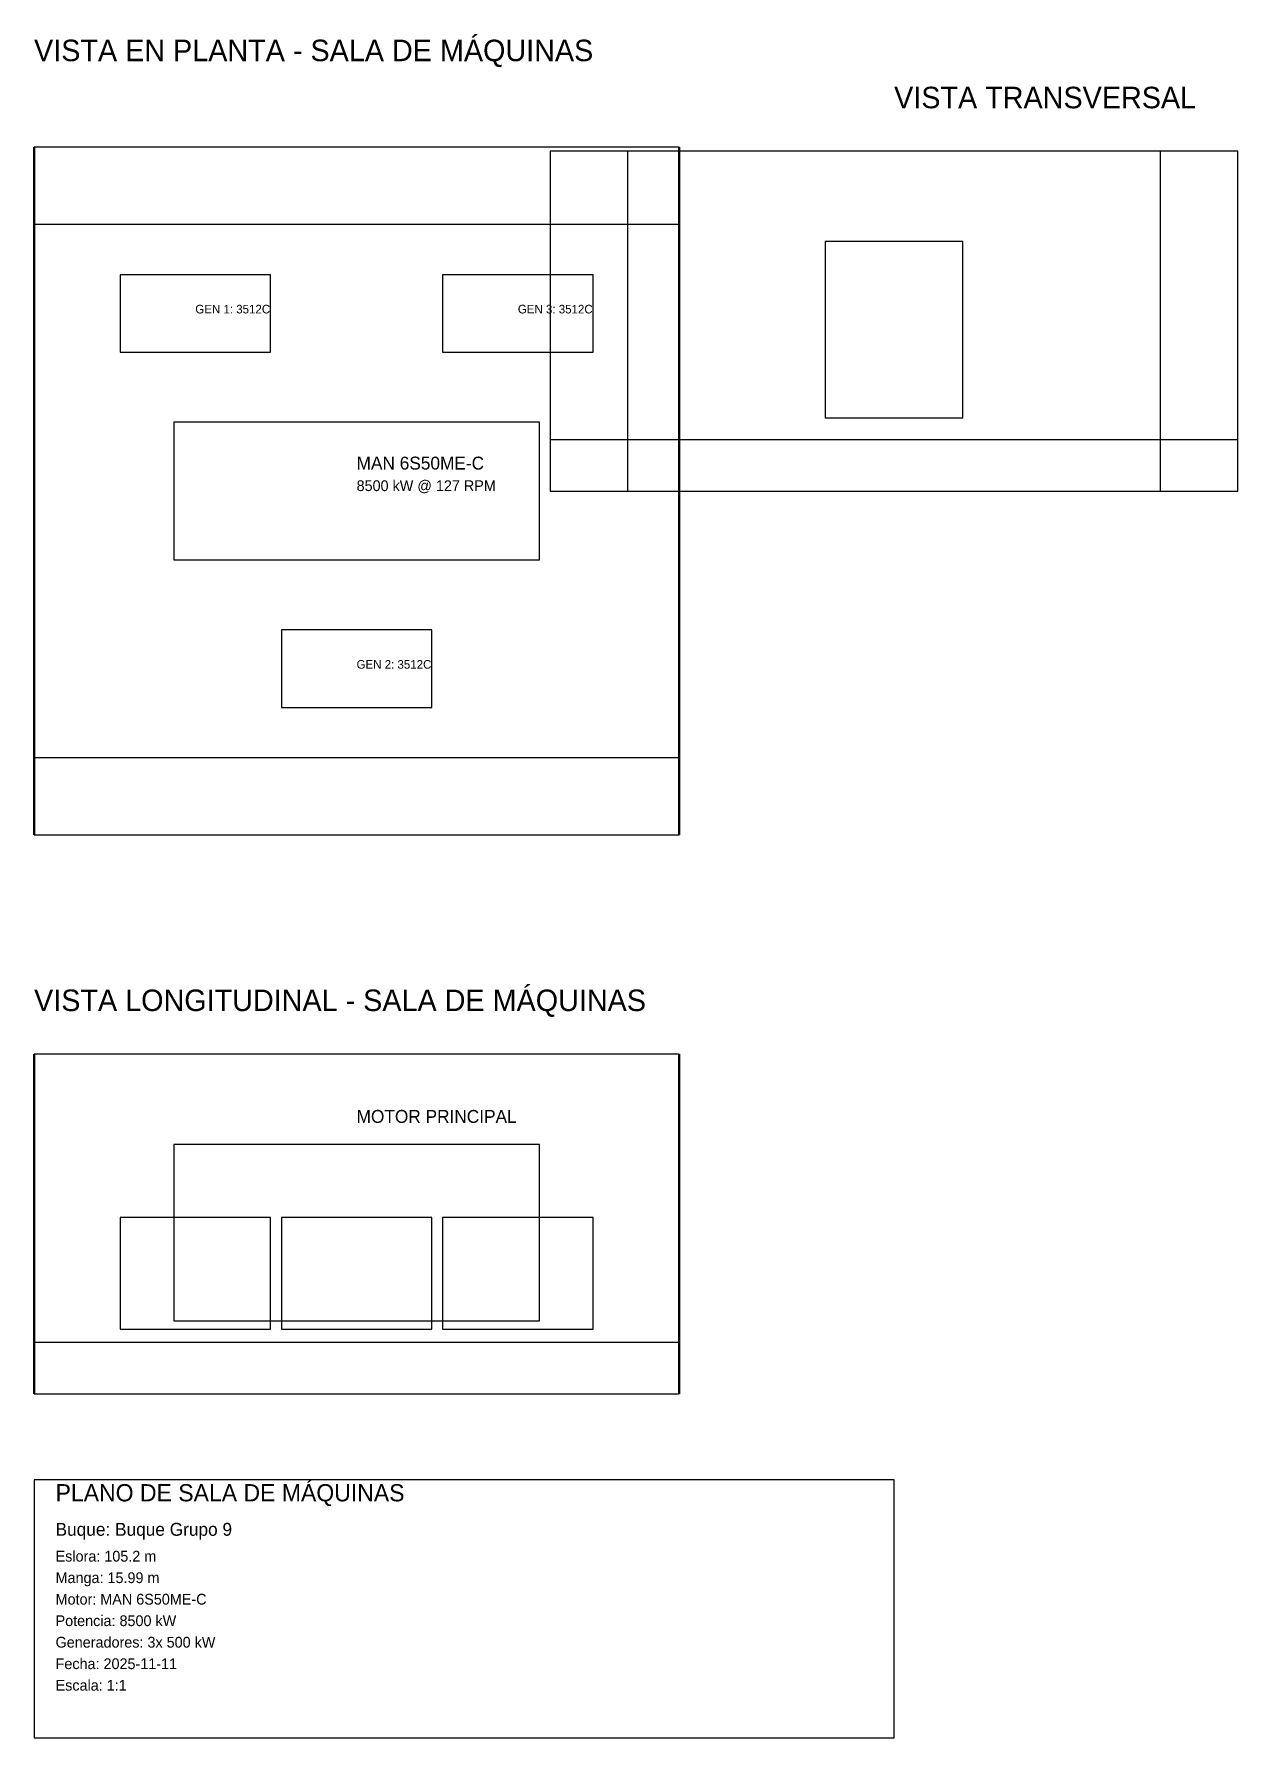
# Model space of a CAD drawing. Header units: metres. Extents: x 8.2 to 36.2, y -29 to 10.6.
import ezdxf

# ---------------------------------------------------------------- set-up
doc = ezdxf.new("R2010")
doc.units = ezdxf.units.M
for name, color, linetype in [('EQUIPOS', 9, 'Continuous'), ('ESTRUCTURA', 2, 'Continuous'), ('MAMPAROS', 5, 'Continuous'), ('MAQUINAS', 3, 'Continuous'), ('TEXTO', 8, 'Continuous')]:
    doc.layers.add(name, color=color, linetype=linetype)

msp = doc.modelspace()

# ---------------------------------------------------------------- linework, layer by layer
at = {"layer": 'EQUIPOS', "color": 9}
for points in [[(10.2, 3.23), (13.7, 3.23), (13.7, 5.03), (10.2, 5.03), (10.2, 3.23)], [(17.7, 3.23), (21.2, 3.23), (21.2, 5.03), (17.7, 5.03), (17.7, 3.23)], [(13.95, -5.03), (17.45, -5.03), (17.45, -3.23), (13.95, -3.23), (13.95, -5.03)], [(10.2, -19.49), (13.7, -19.49), (13.7, -16.89), (10.2, -16.89), (10.2, -19.49)], [(13.95, -19.49), (17.45, -19.49), (17.45, -16.89), (13.95, -16.89), (13.95, -19.49)], [(17.7, -19.49), (21.2, -19.49), (21.2, -16.89), (17.7, -16.89), (17.7, -19.49)]]:
    msp.add_lwpolyline(points, dxfattribs=at)
at = {"layer": 'ESTRUCTURA', "color": 2}
for p, q in [((22.005, 0), (22.005, 7.9)), ((34.395, 0), (34.395, 7.9)), ((20.205, 1.2), (36.195, 1.2)), ((8.2, -19.79), (23.2, -19.79))]:
    msp.add_line(p, q, dxfattribs=at)
for points in [[(8.2, -7.995), (23.2, -7.995), (23.2, 7.995), (8.2, 7.995), (8.2, -7.995)], [(20.205, 0), (36.195, 0), (36.195, 7.9), (20.205, 7.9), (20.205, 0)], [(8.2, -6.195), (23.2, -6.195), (23.2, 6.195), (8.2, 6.195), (8.2, -6.195)], [(8.2, -20.99), (23.2, -20.99), (23.2, -13.09), (8.2, -13.09), (8.2, -20.99)]]:
    msp.add_lwpolyline(points, dxfattribs=at)
at = {"layer": 'MAMPAROS', "color": 5, "lineweight": 50}
for p, q in [((8.2, -7.995), (8.2, 7.995)), ((23.2, -7.995), (23.2, 7.995)), ((8.2, -20.99), (8.2, -13.09)), ((23.2, -20.99), (23.2, -13.09))]:
    msp.add_line(p, q, dxfattribs=at)
at = {"layer": 'MAQUINAS', "color": 3}
for points in [[(26.6, 1.7), (29.8, 1.7), (29.8, 5.8), (26.6, 5.8), (26.6, 1.7)], [(11.45, -1.6), (19.95, -1.6), (19.95, 1.6), (11.45, 1.6), (11.45, -1.6)], [(11.45, -19.29), (19.95, -19.29), (19.95, -15.19), (11.45, -15.19), (11.45, -19.29)]]:
    msp.add_lwpolyline(points, dxfattribs=at)
at = {"layer": 'TEXTO', "color": 8}
msp.add_lwpolyline([(8.2, -28.99), (28.2, -28.99), (28.2, -22.99), (8.2, -22.99), (8.2, -28.99)], dxfattribs=at)

# ---------------------------------------------------------------- texts
for s, height, p in [('VISTA EN PLANTA - SALA DE MÁQUINAS', 0.5, (8.2, 9.995)), ('VISTA TRANSVERSAL', 0.5, (28.2, 8.9)), ('GEN 1: 3512C', 0.2, (11.95, 4.13)), ('GEN 3: 3512C', 0.2, (19.45, 4.13)), ('MAN 6S50ME-C', 0.3, (15.7, 0.5)), ('8500 kW @ 127 RPM', 0.25, (15.7, 0)), ('GEN 2: 3512C', 0.2, (15.7, -4.13)), ('VISTA LONGITUDINAL - SALA DE MÁQUINAS', 0.5, (8.2, -12.09)), ('MOTOR PRINCIPAL', 0.3, (15.7, -14.69)), ('PLANO DE SALA DE MÁQUINAS', 0.4, (8.7, -23.49)), ('Buque: Buque Grupo 9', 0.3, (8.7, -24.29)), ('Eslora: 105.2 m', 0.25, (8.7, -24.89)), ('Manga: 15.99 m', 0.25, (8.7, -25.39)), ('Motor: MAN 6S50ME-C', 0.25, (8.7, -25.89)), ('Potencia: 8500 kW', 0.25, (8.7, -26.39)), ('Generadores: 3x 500 kW', 0.25, (8.7, -26.89)), ('Fecha: 2025-11-11', 0.25, (8.7, -27.39)), ('Escala: 1:1', 0.25, (8.7, -27.89))]:
    msp.add_text(s, height=height, dxfattribs=at).set_placement(p)

doc.saveas('drawing.dxf')
